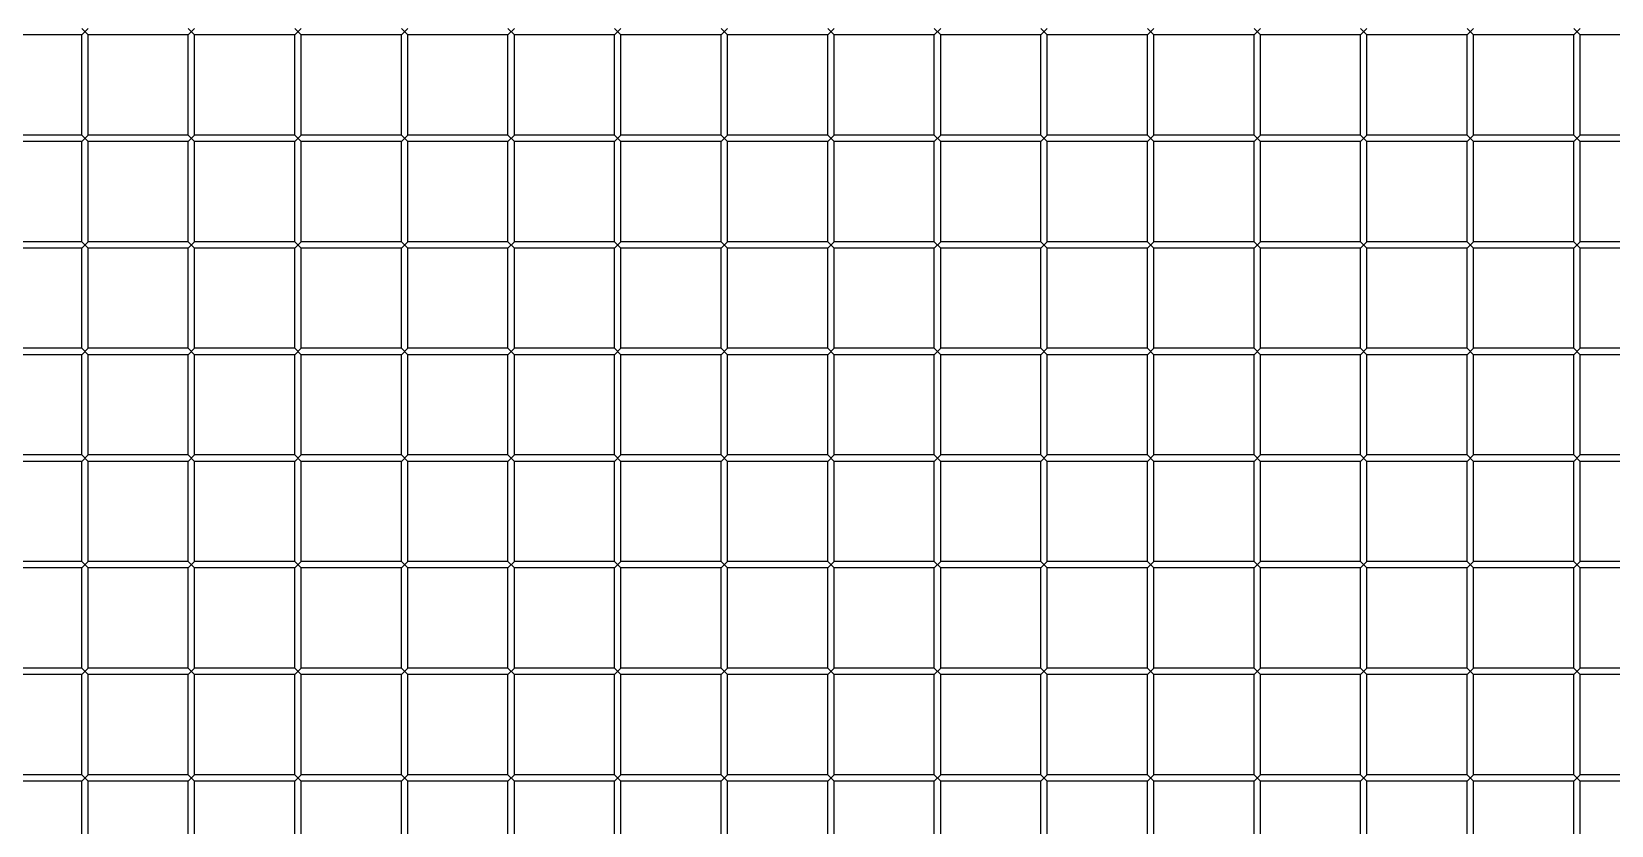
# Model space of a CAD drawing. Header units: millimetres. Extents: x -198529 to 244266, y -64 to 158464.
# Drawn here: x -144928 to -144187, y 110011 to 110384 of the extents above; entities that cross this region are included whole.
import ezdxf

# ---------------------------------------------------------------- set-up
doc = ezdxf.new("R2010")
doc.units = ezdxf.units.MM
doc.layers.add('0-DCC', color=30, linetype='Continuous')

# ---------------------------------------------------------------- blocks, each defined once
blk = doc.blocks.new('DCC2850x2600(左)')
at = {"color": 0, "linetype": 'Continuous'}
for p, q in [((49313.5, -73656.48), (49266.5, -73656.48)), ((49313.5, -73653.48), (49316.5, -73656.48)), ((49313.5, -73656.48), (49316.5, -73653.48)), ((49313.5, -73703.48), (49313.5, -73656.48)), ((49316.5, -73703.48), (49316.5, -73656.48)), ((49363.5, -73656.48), (49316.5, -73656.48)), ((49363.5, -73653.48), (49366.5, -73656.48)), ((49363.5, -73656.48), (49366.5, -73653.48)), ((49363.5, -73703.48), (49363.5, -73656.48)), ((49413.5, -73656.48), (49366.5, -73656.48)), ((49366.5, -73703.48), (49366.5, -73656.48)), ((49413.5, -73653.48), (49416.5, -73656.48)), ((49413.5, -73656.48), (49416.5, -73653.48)), ((49413.5, -73703.48), (49413.5, -73656.48)), ((49463.5, -73656.48), (49416.5, -73656.48)), ((49416.5, -73703.48), (49416.5, -73656.48)), ((49463.5, -73653.48), (49466.5, -73656.48)), ((49463.5, -73656.48), (49466.5, -73653.48)), ((49463.5, -73703.48), (49463.5, -73656.48)), ((49513.5, -73656.48), (49466.5, -73656.48)), ((49466.5, -73703.48), (49466.5, -73656.48)), ((49513.5, -73653.48), (49516.5, -73656.48)), ((49513.5, -73656.48), (49516.5, -73653.48)), ((49513.5, -73703.48), (49513.5, -73656.48)), ((49563.5, -73656.48), (49516.5, -73656.48)), ((49516.5, -73703.48), (49516.5, -73656.48)), ((49563.5, -73653.48), (49566.5, -73656.48)), ((49563.5, -73656.48), (49566.5, -73653.48)), ((49563.5, -73703.48), (49563.5, -73656.48)), ((49613.5, -73656.48), (49566.5, -73656.48)), ((49566.5, -73703.48), (49566.5, -73656.48)), ((49613.5, -73653.48), (49616.5, -73656.48)), ((49613.5, -73656.48), (49616.5, -73653.48)), ((49613.5, -73703.48), (49613.5, -73656.48)), ((49663.5, -73656.48), (49616.5, -73656.48)), ((49616.5, -73703.48), (49616.5, -73656.48)), ((49663.5, -73653.48), (49666.5, -73656.48)), ((49663.5, -73656.48), (49666.5, -73653.48)), ((49663.5, -73703.48), (49663.5, -73656.48)), ((49713.5, -73656.48), (49666.5, -73656.48)), ((49666.5, -73703.48), (49666.5, -73656.48)), ((49713.5, -73653.48), (49716.5, -73656.48)), ((49713.5, -73656.48), (49716.5, -73653.48)), ((49713.5, -73703.48), (49713.5, -73656.48)), ((49763.5, -73656.48), (49716.5, -73656.48)), ((49716.5, -73703.48), (49716.5, -73656.48)), ((49763.5, -73653.48), (49766.5, -73656.48)), ((49763.5, -73656.48), (49766.5, -73653.48)), ((49763.5, -73703.48), (49763.5, -73656.48)), ((49813.5, -73656.48), (49766.5, -73656.48)), ((49766.5, -73703.48), (49766.5, -73656.48)), ((49813.5, -73653.48), (49816.5, -73656.48)), ((49813.5, -73656.48), (49816.5, -73653.48)), ((49813.5, -73703.48), (49813.5, -73656.48)), ((49863.5, -73656.48), (49816.5, -73656.48)), ((49816.5, -73703.48), (49816.5, -73656.48)), ((49863.5, -73653.48), (49866.5, -73656.48)), ((49863.5, -73656.48), (49866.5, -73653.48)), ((49863.5, -73703.48), (49863.5, -73656.48)), ((49913.5, -73656.48), (49866.5, -73656.48)), ((49866.5, -73703.48), (49866.5, -73656.48)), ((49913.5, -73653.48), (49916.5, -73656.48)), ((49913.5, -73656.48), (49916.5, -73653.48)), ((49913.5, -73703.48), (49913.5, -73656.48)), ((49963.5, -73656.48), (49916.5, -73656.48)), ((49916.5, -73703.48), (49916.5, -73656.48)), ((49963.5, -73653.48), (49966.5, -73656.48)), ((49963.5, -73656.48), (49966.5, -73653.48)), ((49963.5, -73703.48), (49963.5, -73656.48)), ((50013.5, -73656.48), (49966.5, -73656.48)), ((49966.5, -73703.48), (49966.5, -73656.48)), ((50013.5, -73653.48), (50016.5, -73656.48)), ((50013.5, -73656.48), (50016.5, -73653.48)), ((50013.5, -73703.48), (50013.5, -73656.48)), ((50063.5, -73656.48), (50016.5, -73656.48)), ((50016.5, -73703.48), (50016.5, -73656.48)), ((49313.5, -73703.48), (49266.5, -73703.48)), ((49313.5, -73706.48), (49266.5, -73706.48)), ((49313.5, -73703.48), (49316.5, -73706.48)), ((49313.5, -73706.48), (49316.5, -73703.48)), ((49313.5, -73753.48), (49313.5, -73706.48)), ((49363.5, -73703.48), (49316.5, -73703.48)), ((49316.5, -73753.48), (49316.5, -73706.48)), ((49363.5, -73706.48), (49316.5, -73706.48)), ((49363.5, -73703.48), (49366.5, -73706.48)), ((49363.5, -73706.48), (49366.5, -73703.48)), ((49363.5, -73753.48), (49363.5, -73706.48)), ((49413.5, -73703.48), (49366.5, -73703.48)), ((49413.5, -73706.48), (49366.5, -73706.48)), ((49366.5, -73753.48), (49366.5, -73706.48)), ((49413.5, -73703.48), (49416.5, -73706.48)), ((49413.5, -73706.48), (49416.5, -73703.48)), ((49413.5, -73753.48), (49413.5, -73706.48)), ((49463.5, -73703.48), (49416.5, -73703.48)), ((49463.5, -73706.48), (49416.5, -73706.48)), ((49416.5, -73753.48), (49416.5, -73706.48)), ((49463.5, -73703.48), (49466.5, -73706.48)), ((49463.5, -73706.48), (49466.5, -73703.48)), ((49463.5, -73753.48), (49463.5, -73706.48)), ((49513.5, -73703.48), (49466.5, -73703.48)), ((49513.5, -73706.48), (49466.5, -73706.48)), ((49466.5, -73753.48), (49466.5, -73706.48)), ((49513.5, -73703.48), (49516.5, -73706.48)), ((49513.5, -73706.48), (49516.5, -73703.48)), ((49513.5, -73753.48), (49513.5, -73706.48)), ((49563.5, -73703.48), (49516.5, -73703.48)), ((49563.5, -73706.48), (49516.5, -73706.48)), ((49516.5, -73753.48), (49516.5, -73706.48)), ((49563.5, -73703.48), (49566.5, -73706.48)), ((49563.5, -73706.48), (49566.5, -73703.48)), ((49563.5, -73753.48), (49563.5, -73706.48)), ((49613.5, -73703.48), (49566.5, -73703.48)), ((49613.5, -73706.48), (49566.5, -73706.48)), ((49566.5, -73753.48), (49566.5, -73706.48)), ((49613.5, -73703.48), (49616.5, -73706.48)), ((49613.5, -73706.48), (49616.5, -73703.48)), ((49613.5, -73753.48), (49613.5, -73706.48)), ((49663.5, -73703.48), (49616.5, -73703.48)), ((49663.5, -73706.48), (49616.5, -73706.48)), ((49616.5, -73753.48), (49616.5, -73706.48)), ((49663.5, -73703.48), (49666.5, -73706.48)), ((49663.5, -73706.48), (49666.5, -73703.48)), ((49663.5, -73753.48), (49663.5, -73706.48)), ((49713.5, -73703.48), (49666.5, -73703.48)), ((49713.5, -73706.48), (49666.5, -73706.48)), ((49666.5, -73753.48), (49666.5, -73706.48)), ((49713.5, -73703.48), (49716.5, -73706.48)), ((49713.5, -73706.48), (49716.5, -73703.48)), ((49713.5, -73753.48), (49713.5, -73706.48)), ((49763.5, -73703.48), (49716.5, -73703.48)), ((49763.5, -73706.48), (49716.5, -73706.48)), ((49716.5, -73753.48), (49716.5, -73706.48)), ((49763.5, -73703.48), (49766.5, -73706.48)), ((49763.5, -73706.48), (49766.5, -73703.48)), ((49763.5, -73753.48), (49763.5, -73706.48)), ((49813.5, -73703.48), (49766.5, -73703.48)), ((49813.5, -73706.48), (49766.5, -73706.48)), ((49766.5, -73753.48), (49766.5, -73706.48)), ((49813.5, -73703.48), (49816.5, -73706.48)), ((49813.5, -73706.48), (49816.5, -73703.48)), ((49813.5, -73753.48), (49813.5, -73706.48)), ((49863.5, -73703.48), (49816.5, -73703.48)), ((49863.5, -73706.48), (49816.5, -73706.48)), ((49816.5, -73753.48), (49816.5, -73706.48)), ((49863.5, -73703.48), (49866.5, -73706.48)), ((49863.5, -73706.48), (49866.5, -73703.48)), ((49863.5, -73753.48), (49863.5, -73706.48)), ((49913.5, -73703.48), (49866.5, -73703.48)), ((49913.5, -73706.48), (49866.5, -73706.48)), ((49866.5, -73753.48), (49866.5, -73706.48)), ((49913.5, -73703.48), (49916.5, -73706.48)), ((49913.5, -73706.48), (49916.5, -73703.48)), ((49913.5, -73753.48), (49913.5, -73706.48)), ((49963.5, -73703.48), (49916.5, -73703.48)), ((49963.5, -73706.48), (49916.5, -73706.48)), ((49916.5, -73753.48), (49916.5, -73706.48)), ((49963.5, -73703.48), (49966.5, -73706.48)), ((49963.5, -73706.48), (49966.5, -73703.48)), ((49963.5, -73753.48), (49963.5, -73706.48)), ((50013.5, -73703.48), (49966.5, -73703.48)), ((50013.5, -73706.48), (49966.5, -73706.48)), ((49966.5, -73753.48), (49966.5, -73706.48)), ((50013.5, -73703.48), (50016.5, -73706.48)), ((50013.5, -73706.48), (50016.5, -73703.48)), ((50013.5, -73753.48), (50013.5, -73706.48)), ((50063.5, -73703.48), (50016.5, -73703.48)), ((50063.5, -73706.48), (50016.5, -73706.48)), ((50016.5, -73753.48), (50016.5, -73706.48)), ((49313.5, -73753.48), (49266.5, -73753.48)), ((49313.5, -73753.48), (49316.5, -73756.48)), ((49313.5, -73756.48), (49316.5, -73753.48)), ((49363.5, -73753.48), (49316.5, -73753.48)), ((49363.5, -73753.48), (49366.5, -73756.48)), ((49363.5, -73756.48), (49366.5, -73753.48)), ((49413.5, -73753.48), (49366.5, -73753.48)), ((49413.5, -73753.48), (49416.5, -73756.48)), ((49413.5, -73756.48), (49416.5, -73753.48)), ((49463.5, -73753.48), (49416.5, -73753.48)), ((49463.5, -73753.48), (49466.5, -73756.48)), ((49463.5, -73756.48), (49466.5, -73753.48)), ((49513.5, -73753.48), (49466.5, -73753.48)), ((49513.5, -73753.48), (49516.5, -73756.48)), ((49513.5, -73756.48), (49516.5, -73753.48)), ((49563.5, -73753.48), (49516.5, -73753.48)), ((49563.5, -73753.48), (49566.5, -73756.48)), ((49563.5, -73756.48), (49566.5, -73753.48)), ((49613.5, -73753.48), (49566.5, -73753.48)), ((49613.5, -73753.48), (49616.5, -73756.48)), ((49613.5, -73756.48), (49616.5, -73753.48)), ((49663.5, -73753.48), (49616.5, -73753.48)), ((49663.5, -73753.48), (49666.5, -73756.48)), ((49663.5, -73756.48), (49666.5, -73753.48)), ((49713.5, -73753.48), (49666.5, -73753.48)), ((49713.5, -73753.48), (49716.5, -73756.48)), ((49713.5, -73756.48), (49716.5, -73753.48)), ((49763.5, -73753.48), (49716.5, -73753.48)), ((49763.5, -73753.48), (49766.5, -73756.48)), ((49763.5, -73756.48), (49766.5, -73753.48)), ((49813.5, -73753.48), (49766.5, -73753.48)), ((49813.5, -73753.48), (49816.5, -73756.48)), ((49813.5, -73756.48), (49816.5, -73753.48)), ((49863.5, -73753.48), (49816.5, -73753.48)), ((49863.5, -73753.48), (49866.5, -73756.48)), ((49863.5, -73756.48), (49866.5, -73753.48)), ((49913.5, -73753.48), (49866.5, -73753.48)), ((49913.5, -73753.48), (49916.5, -73756.48)), ((49913.5, -73756.48), (49916.5, -73753.48)), ((49963.5, -73753.48), (49916.5, -73753.48)), ((49963.5, -73753.48), (49966.5, -73756.48)), ((49963.5, -73756.48), (49966.5, -73753.48)), ((50013.5, -73753.48), (49966.5, -73753.48)), ((50013.5, -73753.48), (50016.5, -73756.48)), ((50013.5, -73756.48), (50016.5, -73753.48)), ((50063.5, -73753.48), (50016.5, -73753.48)), ((49313.5, -73756.48), (49266.5, -73756.48)), ((49313.5, -73803.48), (49313.5, -73756.48)), ((49363.5, -73756.48), (49316.5, -73756.48)), ((49316.5, -73803.48), (49316.5, -73756.48)), ((49363.5, -73803.48), (49363.5, -73756.48)), ((49413.5, -73756.48), (49366.5, -73756.48)), ((49366.5, -73803.48), (49366.5, -73756.48)), ((49413.5, -73803.48), (49413.5, -73756.48)), ((49463.5, -73756.48), (49416.5, -73756.48)), ((49416.5, -73803.48), (49416.5, -73756.48)), ((49463.5, -73803.48), (49463.5, -73756.48)), ((49513.5, -73756.48), (49466.5, -73756.48)), ((49466.5, -73803.48), (49466.5, -73756.48)), ((49513.5, -73803.48), (49513.5, -73756.48)), ((49563.5, -73756.48), (49516.5, -73756.48)), ((49516.5, -73803.48), (49516.5, -73756.48)), ((49563.5, -73803.48), (49563.5, -73756.48)), ((49613.5, -73756.48), (49566.5, -73756.48)), ((49566.5, -73803.48), (49566.5, -73756.48)), ((49613.5, -73803.48), (49613.5, -73756.48)), ((49663.5, -73756.48), (49616.5, -73756.48)), ((49616.5, -73803.48), (49616.5, -73756.48)), ((49663.5, -73803.48), (49663.5, -73756.48)), ((49713.5, -73756.48), (49666.5, -73756.48)), ((49666.5, -73803.48), (49666.5, -73756.48)), ((49713.5, -73803.48), (49713.5, -73756.48)), ((49763.5, -73756.48), (49716.5, -73756.48)), ((49716.5, -73803.48), (49716.5, -73756.48)), ((49763.5, -73803.48), (49763.5, -73756.48)), ((49813.5, -73756.48), (49766.5, -73756.48)), ((49766.5, -73803.48), (49766.5, -73756.48)), ((49813.5, -73803.48), (49813.5, -73756.48)), ((49863.5, -73756.48), (49816.5, -73756.48)), ((49816.5, -73803.48), (49816.5, -73756.48)), ((49863.5, -73803.48), (49863.5, -73756.48)), ((49913.5, -73756.48), (49866.5, -73756.48)), ((49866.5, -73803.48), (49866.5, -73756.48)), ((49913.5, -73803.48), (49913.5, -73756.48)), ((49963.5, -73756.48), (49916.5, -73756.48)), ((49916.5, -73803.48), (49916.5, -73756.48)), ((49963.5, -73803.48), (49963.5, -73756.48)), ((50013.5, -73756.48), (49966.5, -73756.48)), ((49966.5, -73803.48), (49966.5, -73756.48)), ((50013.5, -73803.48), (50013.5, -73756.48)), ((50063.5, -73756.48), (50016.5, -73756.48)), ((50016.5, -73803.48), (50016.5, -73756.48)), ((49313.5, -73803.48), (49266.5, -73803.48)), ((49313.5, -73803.48), (49316.5, -73806.48)), ((49313.5, -73806.48), (49316.5, -73803.48)), ((49363.5, -73803.48), (49316.5, -73803.48)), ((49363.5, -73803.48), (49366.5, -73806.48)), ((49363.5, -73806.48), (49366.5, -73803.48)), ((49413.5, -73803.48), (49366.5, -73803.48)), ((49413.5, -73803.48), (49416.5, -73806.48)), ((49413.5, -73806.48), (49416.5, -73803.48)), ((49463.5, -73803.48), (49416.5, -73803.48)), ((49463.5, -73803.48), (49466.5, -73806.48)), ((49463.5, -73806.48), (49466.5, -73803.48)), ((49513.5, -73803.48), (49466.5, -73803.48)), ((49513.5, -73803.48), (49516.5, -73806.48)), ((49513.5, -73806.48), (49516.5, -73803.48)), ((49563.5, -73803.48), (49516.5, -73803.48)), ((49563.5, -73803.48), (49566.5, -73806.48)), ((49563.5, -73806.48), (49566.5, -73803.48)), ((49613.5, -73803.48), (49566.5, -73803.48)), ((49613.5, -73803.48), (49616.5, -73806.48)), ((49613.5, -73806.48), (49616.5, -73803.48)), ((49663.5, -73803.48), (49616.5, -73803.48)), ((49663.5, -73803.48), (49666.5, -73806.48)), ((49663.5, -73806.48), (49666.5, -73803.48)), ((49713.5, -73803.48), (49666.5, -73803.48)), ((49713.5, -73803.48), (49716.5, -73806.48)), ((49713.5, -73806.48), (49716.5, -73803.48)), ((49763.5, -73803.48), (49716.5, -73803.48)), ((49763.5, -73803.48), (49766.5, -73806.48)), ((49763.5, -73806.48), (49766.5, -73803.48)), ((49813.5, -73803.48), (49766.5, -73803.48)), ((49813.5, -73803.48), (49816.5, -73806.48)), ((49813.5, -73806.48), (49816.5, -73803.48)), ((49863.5, -73803.48), (49816.5, -73803.48)), ((49863.5, -73803.48), (49866.5, -73806.48)), ((49863.5, -73806.48), (49866.5, -73803.48)), ((49913.5, -73803.48), (49866.5, -73803.48)), ((49913.5, -73803.48), (49916.5, -73806.48)), ((49913.5, -73806.48), (49916.5, -73803.48)), ((49963.5, -73803.48), (49916.5, -73803.48)), ((49963.5, -73803.48), (49966.5, -73806.48)), ((49963.5, -73806.48), (49966.5, -73803.48)), ((50013.5, -73803.48), (49966.5, -73803.48)), ((50013.5, -73803.48), (50016.5, -73806.48)), ((50013.5, -73806.48), (50016.5, -73803.48)), ((50063.5, -73803.48), (50016.5, -73803.48)), ((49313.5, -73806.48), (49266.5, -73806.48)), ((49313.5, -73853.48), (49313.5, -73806.48)), ((49363.5, -73806.48), (49316.5, -73806.48)), ((49316.5, -73853.48), (49316.5, -73806.48)), ((49363.5, -73853.48), (49363.5, -73806.48)), ((49413.5, -73806.48), (49366.5, -73806.48)), ((49366.5, -73853.48), (49366.5, -73806.48)), ((49413.5, -73853.48), (49413.5, -73806.48)), ((49463.5, -73806.48), (49416.5, -73806.48)), ((49416.5, -73853.48), (49416.5, -73806.48)), ((49463.5, -73853.48), (49463.5, -73806.48)), ((49513.5, -73806.48), (49466.5, -73806.48)), ((49466.5, -73853.48), (49466.5, -73806.48)), ((49513.5, -73853.48), (49513.5, -73806.48)), ((49563.5, -73806.48), (49516.5, -73806.48)), ((49516.5, -73853.48), (49516.5, -73806.48)), ((49563.5, -73853.48), (49563.5, -73806.48)), ((49613.5, -73806.48), (49566.5, -73806.48)), ((49566.5, -73853.48), (49566.5, -73806.48)), ((49613.5, -73853.48), (49613.5, -73806.48)), ((49663.5, -73806.48), (49616.5, -73806.48)), ((49616.5, -73853.48), (49616.5, -73806.48)), ((49663.5, -73853.48), (49663.5, -73806.48)), ((49713.5, -73806.48), (49666.5, -73806.48)), ((49666.5, -73853.48), (49666.5, -73806.48)), ((49713.5, -73853.48), (49713.5, -73806.48)), ((49763.5, -73806.48), (49716.5, -73806.48)), ((49716.5, -73853.48), (49716.5, -73806.48)), ((49763.5, -73853.48), (49763.5, -73806.48)), ((49813.5, -73806.48), (49766.5, -73806.48)), ((49766.5, -73853.48), (49766.5, -73806.48)), ((49813.5, -73853.48), (49813.5, -73806.48)), ((49863.5, -73806.48), (49816.5, -73806.48)), ((49816.5, -73853.48), (49816.5, -73806.48)), ((49863.5, -73853.48), (49863.5, -73806.48)), ((49913.5, -73806.48), (49866.5, -73806.48)), ((49866.5, -73853.48), (49866.5, -73806.48)), ((49913.5, -73853.48), (49913.5, -73806.48)), ((49963.5, -73806.48), (49916.5, -73806.48)), ((49916.5, -73853.48), (49916.5, -73806.48)), ((49963.5, -73853.48), (49963.5, -73806.48)), ((50013.5, -73806.48), (49966.5, -73806.48)), ((49966.5, -73853.48), (49966.5, -73806.48)), ((50013.5, -73853.48), (50013.5, -73806.48)), ((50063.5, -73806.48), (50016.5, -73806.48)), ((50016.5, -73853.48), (50016.5, -73806.48)), ((49313.5, -73853.48), (49266.5, -73853.48)), ((49313.5, -73856.48), (49266.5, -73856.48)), ((49313.5, -73853.48), (49316.5, -73856.48)), ((49313.5, -73856.48), (49316.5, -73853.48)), ((49313.5, -73903.48), (49313.5, -73856.48)), ((49363.5, -73853.48), (49316.5, -73853.48)), ((49363.5, -73856.48), (49316.5, -73856.48)), ((49316.5, -73903.48), (49316.5, -73856.48)), ((49363.5, -73853.48), (49366.5, -73856.48)), ((49363.5, -73856.48), (49366.5, -73853.48)), ((49363.5, -73903.48), (49363.5, -73856.48)), ((49413.5, -73853.48), (49366.5, -73853.48)), ((49413.5, -73856.48), (49366.5, -73856.48)), ((49366.5, -73903.48), (49366.5, -73856.48)), ((49413.5, -73853.48), (49416.5, -73856.48)), ((49413.5, -73856.48), (49416.5, -73853.48)), ((49413.5, -73903.48), (49413.5, -73856.48)), ((49463.5, -73853.48), (49416.5, -73853.48)), ((49463.5, -73856.48), (49416.5, -73856.48)), ((49416.5, -73903.48), (49416.5, -73856.48)), ((49463.5, -73853.48), (49466.5, -73856.48)), ((49463.5, -73856.48), (49466.5, -73853.48)), ((49463.5, -73903.48), (49463.5, -73856.48)), ((49513.5, -73853.48), (49466.5, -73853.48)), ((49513.5, -73856.48), (49466.5, -73856.48)), ((49466.5, -73903.48), (49466.5, -73856.48)), ((49513.5, -73853.48), (49516.5, -73856.48)), ((49513.5, -73856.48), (49516.5, -73853.48)), ((49513.5, -73903.48), (49513.5, -73856.48)), ((49563.5, -73853.48), (49516.5, -73853.48)), ((49563.5, -73856.48), (49516.5, -73856.48)), ((49516.5, -73903.48), (49516.5, -73856.48)), ((49563.5, -73853.48), (49566.5, -73856.48)), ((49563.5, -73856.48), (49566.5, -73853.48)), ((49563.5, -73903.48), (49563.5, -73856.48)), ((49613.5, -73853.48), (49566.5, -73853.48)), ((49613.5, -73856.48), (49566.5, -73856.48)), ((49566.5, -73903.48), (49566.5, -73856.48)), ((49613.5, -73853.48), (49616.5, -73856.48)), ((49613.5, -73856.48), (49616.5, -73853.48)), ((49613.5, -73903.48), (49613.5, -73856.48)), ((49663.5, -73853.48), (49616.5, -73853.48)), ((49663.5, -73856.48), (49616.5, -73856.48)), ((49616.5, -73903.48), (49616.5, -73856.48)), ((49663.5, -73853.48), (49666.5, -73856.48)), ((49663.5, -73856.48), (49666.5, -73853.48)), ((49663.5, -73903.48), (49663.5, -73856.48)), ((49713.5, -73853.48), (49666.5, -73853.48)), ((49713.5, -73856.48), (49666.5, -73856.48)), ((49666.5, -73903.48), (49666.5, -73856.48)), ((49713.5, -73853.48), (49716.5, -73856.48)), ((49713.5, -73856.48), (49716.5, -73853.48)), ((49713.5, -73903.48), (49713.5, -73856.48)), ((49763.5, -73853.48), (49716.5, -73853.48)), ((49763.5, -73856.48), (49716.5, -73856.48)), ((49716.5, -73903.48), (49716.5, -73856.48)), ((49763.5, -73853.48), (49766.5, -73856.48)), ((49763.5, -73856.48), (49766.5, -73853.48)), ((49763.5, -73903.48), (49763.5, -73856.48)), ((49813.5, -73853.48), (49766.5, -73853.48)), ((49813.5, -73856.48), (49766.5, -73856.48)), ((49766.5, -73903.48), (49766.5, -73856.48)), ((49813.5, -73853.48), (49816.5, -73856.48)), ((49813.5, -73856.48), (49816.5, -73853.48)), ((49813.5, -73903.48), (49813.5, -73856.48)), ((49863.5, -73853.48), (49816.5, -73853.48)), ((49863.5, -73856.48), (49816.5, -73856.48)), ((49816.5, -73903.48), (49816.5, -73856.48)), ((49863.5, -73853.48), (49866.5, -73856.48)), ((49863.5, -73856.48), (49866.5, -73853.48)), ((49863.5, -73903.48), (49863.5, -73856.48)), ((49913.5, -73853.48), (49866.5, -73853.48)), ((49913.5, -73856.48), (49866.5, -73856.48)), ((49866.5, -73903.48), (49866.5, -73856.48)), ((49913.5, -73853.48), (49916.5, -73856.48)), ((49913.5, -73856.48), (49916.5, -73853.48)), ((49913.5, -73903.48), (49913.5, -73856.48)), ((49963.5, -73853.48), (49916.5, -73853.48)), ((49963.5, -73856.48), (49916.5, -73856.48)), ((49916.5, -73903.48), (49916.5, -73856.48)), ((49963.5, -73853.48), (49966.5, -73856.48)), ((49963.5, -73856.48), (49966.5, -73853.48)), ((49963.5, -73903.48), (49963.5, -73856.48)), ((50013.5, -73853.48), (49966.5, -73853.48)), ((50013.5, -73856.48), (49966.5, -73856.48)), ((49966.5, -73903.48), (49966.5, -73856.48)), ((50013.5, -73853.48), (50016.5, -73856.48)), ((50013.5, -73856.48), (50016.5, -73853.48)), ((50013.5, -73903.48), (50013.5, -73856.48)), ((50063.5, -73853.48), (50016.5, -73853.48)), ((50063.5, -73856.48), (50016.5, -73856.48)), ((50016.5, -73903.48), (50016.5, -73856.48)), ((49313.5, -73903.48), (49266.5, -73903.48)), ((49313.5, -73906.48), (49266.5, -73906.48)), ((49313.5, -73903.48), (49316.5, -73906.48)), ((49313.5, -73906.48), (49316.5, -73903.48)), ((49313.5, -73953.48), (49313.5, -73906.48)), ((49363.5, -73903.48), (49316.5, -73903.48)), ((49363.5, -73906.48), (49316.5, -73906.48)), ((49316.5, -73953.48), (49316.5, -73906.48)), ((49363.5, -73903.48), (49366.5, -73906.48)), ((49363.5, -73906.48), (49366.5, -73903.48)), ((49363.5, -73953.48), (49363.5, -73906.48)), ((49413.5, -73903.48), (49366.5, -73903.48)), ((49413.5, -73906.48), (49366.5, -73906.48)), ((49366.5, -73953.48), (49366.5, -73906.48)), ((49413.5, -73903.48), (49416.5, -73906.48)), ((49413.5, -73906.48), (49416.5, -73903.48)), ((49413.5, -73953.48), (49413.5, -73906.48)), ((49463.5, -73903.48), (49416.5, -73903.48)), ((49463.5, -73906.48), (49416.5, -73906.48)), ((49416.5, -73953.48), (49416.5, -73906.48)), ((49463.5, -73903.48), (49466.5, -73906.48)), ((49463.5, -73906.48), (49466.5, -73903.48)), ((49463.5, -73953.48), (49463.5, -73906.48)), ((49513.5, -73903.48), (49466.5, -73903.48)), ((49513.5, -73906.48), (49466.5, -73906.48)), ((49466.5, -73953.48), (49466.5, -73906.48)), ((49513.5, -73903.48), (49516.5, -73906.48)), ((49513.5, -73906.48), (49516.5, -73903.48)), ((49513.5, -73953.48), (49513.5, -73906.48)), ((49563.5, -73903.48), (49516.5, -73903.48)), ((49563.5, -73906.48), (49516.5, -73906.48)), ((49516.5, -73953.48), (49516.5, -73906.48)), ((49563.5, -73903.48), (49566.5, -73906.48)), ((49563.5, -73906.48), (49566.5, -73903.48)), ((49563.5, -73953.48), (49563.5, -73906.48)), ((49613.5, -73903.48), (49566.5, -73903.48)), ((49613.5, -73906.48), (49566.5, -73906.48)), ((49566.5, -73953.48), (49566.5, -73906.48)), ((49613.5, -73903.48), (49616.5, -73906.48)), ((49613.5, -73906.48), (49616.5, -73903.48)), ((49613.5, -73953.48), (49613.5, -73906.48)), ((49663.5, -73903.48), (49616.5, -73903.48)), ((49663.5, -73906.48), (49616.5, -73906.48)), ((49616.5, -73953.48), (49616.5, -73906.48)), ((49663.5, -73903.48), (49666.5, -73906.48)), ((49663.5, -73906.48), (49666.5, -73903.48)), ((49663.5, -73953.48), (49663.5, -73906.48)), ((49713.5, -73903.48), (49666.5, -73903.48)), ((49713.5, -73906.48), (49666.5, -73906.48)), ((49666.5, -73953.48), (49666.5, -73906.48)), ((49713.5, -73903.48), (49716.5, -73906.48)), ((49713.5, -73906.48), (49716.5, -73903.48)), ((49713.5, -73953.48), (49713.5, -73906.48)), ((49763.5, -73903.48), (49716.5, -73903.48)), ((49763.5, -73906.48), (49716.5, -73906.48)), ((49716.5, -73953.48), (49716.5, -73906.48)), ((49763.5, -73903.48), (49766.5, -73906.48)), ((49763.5, -73906.48), (49766.5, -73903.48)), ((49763.5, -73953.48), (49763.5, -73906.48)), ((49813.5, -73903.48), (49766.5, -73903.48)), ((49813.5, -73906.48), (49766.5, -73906.48)), ((49766.5, -73953.48), (49766.5, -73906.48)), ((49813.5, -73903.48), (49816.5, -73906.48)), ((49813.5, -73906.48), (49816.5, -73903.48)), ((49813.5, -73953.48), (49813.5, -73906.48)), ((49863.5, -73903.48), (49816.5, -73903.48)), ((49863.5, -73906.48), (49816.5, -73906.48)), ((49816.5, -73953.48), (49816.5, -73906.48)), ((49863.5, -73903.48), (49866.5, -73906.48)), ((49863.5, -73906.48), (49866.5, -73903.48)), ((49863.5, -73953.48), (49863.5, -73906.48)), ((49913.5, -73903.48), (49866.5, -73903.48)), ((49913.5, -73906.48), (49866.5, -73906.48)), ((49866.5, -73953.48), (49866.5, -73906.48)), ((49913.5, -73903.48), (49916.5, -73906.48)), ((49913.5, -73906.48), (49916.5, -73903.48)), ((49913.5, -73953.48), (49913.5, -73906.48)), ((49963.5, -73903.48), (49916.5, -73903.48)), ((49963.5, -73906.48), (49916.5, -73906.48)), ((49916.5, -73953.48), (49916.5, -73906.48)), ((49963.5, -73903.48), (49966.5, -73906.48)), ((49963.5, -73906.48), (49966.5, -73903.48)), ((49963.5, -73953.48), (49963.5, -73906.48)), ((50013.5, -73903.48), (49966.5, -73903.48)), ((50013.5, -73906.48), (49966.5, -73906.48)), ((49966.5, -73953.48), (49966.5, -73906.48)), ((50013.5, -73903.48), (50016.5, -73906.48)), ((50013.5, -73906.48), (50016.5, -73903.48)), ((50013.5, -73953.48), (50013.5, -73906.48)), ((50063.5, -73903.48), (50016.5, -73903.48)), ((50063.5, -73906.48), (50016.5, -73906.48)), ((50016.5, -73953.48), (50016.5, -73906.48)), ((49313.5, -73953.48), (49266.5, -73953.48)), ((49313.5, -73953.48), (49316.5, -73956.48)), ((49313.5, -73956.48), (49316.5, -73953.48)), ((49363.5, -73953.48), (49316.5, -73953.48)), ((49363.5, -73953.48), (49366.5, -73956.48)), ((49363.5, -73956.48), (49366.5, -73953.48)), ((49413.5, -73953.48), (49366.5, -73953.48)), ((49413.5, -73953.48), (49416.5, -73956.48)), ((49413.5, -73956.48), (49416.5, -73953.48)), ((49463.5, -73953.48), (49416.5, -73953.48)), ((49463.5, -73953.48), (49466.5, -73956.48)), ((49463.5, -73956.48), (49466.5, -73953.48)), ((49513.5, -73953.48), (49466.5, -73953.48)), ((49513.5, -73953.48), (49516.5, -73956.48)), ((49513.5, -73956.48), (49516.5, -73953.48)), ((49563.5, -73953.48), (49516.5, -73953.48)), ((49563.5, -73953.48), (49566.5, -73956.48)), ((49563.5, -73956.48), (49566.5, -73953.48)), ((49613.5, -73953.48), (49566.5, -73953.48)), ((49613.5, -73953.48), (49616.5, -73956.48)), ((49613.5, -73956.48), (49616.5, -73953.48)), ((49663.5, -73953.48), (49616.5, -73953.48)), ((49663.5, -73953.48), (49666.5, -73956.48)), ((49663.5, -73956.48), (49666.5, -73953.48)), ((49713.5, -73953.48), (49666.5, -73953.48)), ((49713.5, -73953.48), (49716.5, -73956.48)), ((49713.5, -73956.48), (49716.5, -73953.48)), ((49763.5, -73953.48), (49716.5, -73953.48)), ((49763.5, -73953.48), (49766.5, -73956.48)), ((49763.5, -73956.48), (49766.5, -73953.48)), ((49813.5, -73953.48), (49766.5, -73953.48)), ((49813.5, -73953.48), (49816.5, -73956.48)), ((49813.5, -73956.48), (49816.5, -73953.48)), ((49863.5, -73953.48), (49816.5, -73953.48)), ((49863.5, -73953.48), (49866.5, -73956.48)), ((49863.5, -73956.48), (49866.5, -73953.48)), ((49913.5, -73953.48), (49866.5, -73953.48)), ((49913.5, -73953.48), (49916.5, -73956.48)), ((49913.5, -73956.48), (49916.5, -73953.48)), ((49963.5, -73953.48), (49916.5, -73953.48)), ((49963.5, -73953.48), (49966.5, -73956.48)), ((49963.5, -73956.48), (49966.5, -73953.48)), ((50013.5, -73953.48), (49966.5, -73953.48)), ((50013.5, -73953.48), (50016.5, -73956.48)), ((50013.5, -73956.48), (50016.5, -73953.48)), ((50063.5, -73953.48), (50016.5, -73953.48)), ((49313.5, -73956.48), (49266.5, -73956.48)), ((49313.5, -74003.48), (49313.5, -73956.48)), ((49363.5, -73956.48), (49316.5, -73956.48)), ((49316.5, -74003.48), (49316.5, -73956.48)), ((49363.5, -74003.48), (49363.5, -73956.48)), ((49413.5, -73956.48), (49366.5, -73956.48)), ((49366.5, -74003.48), (49366.5, -73956.48)), ((49413.5, -74003.48), (49413.5, -73956.48)), ((49463.5, -73956.48), (49416.5, -73956.48)), ((49416.5, -74003.48), (49416.5, -73956.48)), ((49463.5, -74003.48), (49463.5, -73956.48)), ((49513.5, -73956.48), (49466.5, -73956.48)), ((49466.5, -74003.48), (49466.5, -73956.48)), ((49513.5, -74003.48), (49513.5, -73956.48)), ((49563.5, -73956.48), (49516.5, -73956.48)), ((49516.5, -74003.48), (49516.5, -73956.48)), ((49563.5, -74003.48), (49563.5, -73956.48)), ((49613.5, -73956.48), (49566.5, -73956.48)), ((49566.5, -74003.48), (49566.5, -73956.48)), ((49613.5, -74003.48), (49613.5, -73956.48)), ((49663.5, -73956.48), (49616.5, -73956.48)), ((49616.5, -74003.48), (49616.5, -73956.48)), ((49663.5, -74003.48), (49663.5, -73956.48)), ((49713.5, -73956.48), (49666.5, -73956.48)), ((49666.5, -74003.48), (49666.5, -73956.48)), ((49713.5, -74003.48), (49713.5, -73956.48)), ((49763.5, -73956.48), (49716.5, -73956.48)), ((49716.5, -74003.48), (49716.5, -73956.48)), ((49763.5, -74003.48), (49763.5, -73956.48)), ((49813.5, -73956.48), (49766.5, -73956.48)), ((49766.5, -74003.48), (49766.5, -73956.48)), ((49813.5, -74003.48), (49813.5, -73956.48)), ((49863.5, -73956.48), (49816.5, -73956.48)), ((49816.5, -74003.48), (49816.5, -73956.48)), ((49863.5, -74003.48), (49863.5, -73956.48)), ((49913.5, -73956.48), (49866.5, -73956.48)), ((49866.5, -74003.48), (49866.5, -73956.48)), ((49913.5, -74003.48), (49913.5, -73956.48)), ((49963.5, -73956.48), (49916.5, -73956.48)), ((49916.5, -74003.48), (49916.5, -73956.48)), ((49963.5, -74003.48), (49963.5, -73956.48)), ((50013.5, -73956.48), (49966.5, -73956.48)), ((49966.5, -74003.48), (49966.5, -73956.48)), ((50013.5, -74003.48), (50013.5, -73956.48)), ((50063.5, -73956.48), (50016.5, -73956.48)), ((50016.5, -74003.48), (50016.5, -73956.48)), ((49313.5, -74003.48), (49266.5, -74003.48)), ((49313.5, -74003.48), (49316.5, -74006.48)), ((49313.5, -74006.48), (49316.5, -74003.48)), ((49363.5, -74003.48), (49316.5, -74003.48)), ((49363.5, -74003.48), (49366.5, -74006.48)), ((49363.5, -74006.48), (49366.5, -74003.48)), ((49413.5, -74003.48), (49366.5, -74003.48)), ((49413.5, -74003.48), (49416.5, -74006.48)), ((49413.5, -74006.48), (49416.5, -74003.48)), ((49463.5, -74003.48), (49416.5, -74003.48)), ((49463.5, -74003.48), (49466.5, -74006.48)), ((49463.5, -74006.48), (49466.5, -74003.48)), ((49513.5, -74003.48), (49466.5, -74003.48)), ((49513.5, -74003.48), (49516.5, -74006.48)), ((49513.5, -74006.48), (49516.5, -74003.48)), ((49563.5, -74003.48), (49516.5, -74003.48)), ((49563.5, -74003.48), (49566.5, -74006.48)), ((49563.5, -74006.48), (49566.5, -74003.48)), ((49613.5, -74003.48), (49566.5, -74003.48)), ((49613.5, -74003.48), (49616.5, -74006.48)), ((49613.5, -74006.48), (49616.5, -74003.48)), ((49663.5, -74003.48), (49616.5, -74003.48)), ((49663.5, -74003.48), (49666.5, -74006.48)), ((49663.5, -74006.48), (49666.5, -74003.48)), ((49713.5, -74003.48), (49666.5, -74003.48)), ((49713.5, -74003.48), (49716.5, -74006.48)), ((49713.5, -74006.48), (49716.5, -74003.48)), ((49763.5, -74003.48), (49716.5, -74003.48)), ((49763.5, -74003.48), (49766.5, -74006.48)), ((49763.5, -74006.48), (49766.5, -74003.48)), ((49813.5, -74003.48), (49766.5, -74003.48)), ((49813.5, -74003.48), (49816.5, -74006.48)), ((49813.5, -74006.48), (49816.5, -74003.48)), ((49863.5, -74003.48), (49816.5, -74003.48)), ((49863.5, -74003.48), (49866.5, -74006.48)), ((49863.5, -74006.48), (49866.5, -74003.48)), ((49913.5, -74003.48), (49866.5, -74003.48)), ((49913.5, -74003.48), (49916.5, -74006.48)), ((49913.5, -74006.48), (49916.5, -74003.48)), ((49963.5, -74003.48), (49916.5, -74003.48)), ((49963.5, -74003.48), (49966.5, -74006.48)), ((49963.5, -74006.48), (49966.5, -74003.48)), ((50013.5, -74003.48), (49966.5, -74003.48)), ((50013.5, -74003.48), (50016.5, -74006.48)), ((50013.5, -74006.48), (50016.5, -74003.48)), ((50063.5, -74003.48), (50016.5, -74003.48)), ((49313.5, -74006.48), (49266.5, -74006.48)), ((49313.5, -74053.48), (49313.5, -74006.48)), ((49363.5, -74006.48), (49316.5, -74006.48)), ((49316.5, -74053.48), (49316.5, -74006.48)), ((49363.5, -74053.48), (49363.5, -74006.48)), ((49413.5, -74006.48), (49366.5, -74006.48)), ((49366.5, -74053.48), (49366.5, -74006.48)), ((49413.5, -74053.48), (49413.5, -74006.48)), ((49463.5, -74006.48), (49416.5, -74006.48)), ((49416.5, -74053.48), (49416.5, -74006.48)), ((49463.5, -74053.48), (49463.5, -74006.48)), ((49513.5, -74006.48), (49466.5, -74006.48)), ((49466.5, -74053.48), (49466.5, -74006.48)), ((49513.5, -74053.48), (49513.5, -74006.48)), ((49563.5, -74006.48), (49516.5, -74006.48)), ((49516.5, -74053.48), (49516.5, -74006.48)), ((49563.5, -74053.48), (49563.5, -74006.48)), ((49613.5, -74006.48), (49566.5, -74006.48)), ((49566.5, -74053.48), (49566.5, -74006.48)), ((49613.5, -74053.48), (49613.5, -74006.48)), ((49663.5, -74006.48), (49616.5, -74006.48)), ((49616.5, -74053.48), (49616.5, -74006.48)), ((49663.5, -74053.48), (49663.5, -74006.48)), ((49713.5, -74006.48), (49666.5, -74006.48)), ((49666.5, -74053.48), (49666.5, -74006.48)), ((49713.5, -74053.48), (49713.5, -74006.48)), ((49763.5, -74006.48), (49716.5, -74006.48)), ((49716.5, -74053.48), (49716.5, -74006.48)), ((49763.5, -74053.48), (49763.5, -74006.48)), ((49813.5, -74006.48), (49766.5, -74006.48)), ((49766.5, -74053.48), (49766.5, -74006.48)), ((49813.5, -74053.48), (49813.5, -74006.48)), ((49863.5, -74006.48), (49816.5, -74006.48)), ((49816.5, -74053.48), (49816.5, -74006.48)), ((49863.5, -74053.48), (49863.5, -74006.48)), ((49913.5, -74006.48), (49866.5, -74006.48)), ((49866.5, -74053.48), (49866.5, -74006.48)), ((49913.5, -74053.48), (49913.5, -74006.48)), ((49963.5, -74006.48), (49916.5, -74006.48)), ((49916.5, -74053.48), (49916.5, -74006.48)), ((49963.5, -74053.48), (49963.5, -74006.48)), ((50013.5, -74006.48), (49966.5, -74006.48)), ((49966.5, -74053.48), (49966.5, -74006.48)), ((50013.5, -74053.48), (50013.5, -74006.48)), ((50063.5, -74006.48), (50016.5, -74006.48)), ((50016.5, -74053.48), (50016.5, -74006.48))]:
    blk.add_line(p, q, dxfattribs=at)

msp = doc.modelspace()

# ---------------------------------------------------------------- block references
at = {"layer": '0-DCC'}
msp.add_blockref('DCC2850x2600(左)', (-194217.97, 184038.49), dxfattribs=at)

doc.saveas('drawing.dxf')
